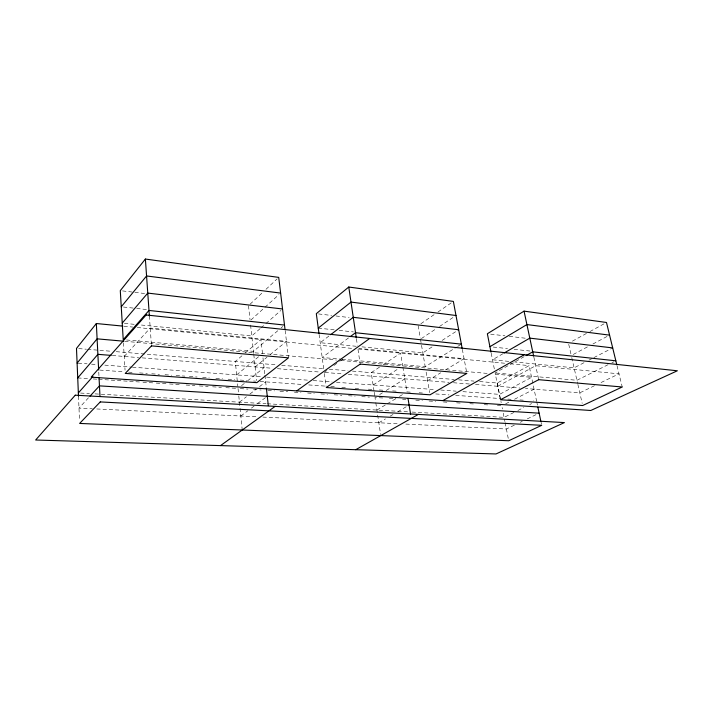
<?xml version="1.0" encoding="UTF-8"?>
<svg xmlns="http://www.w3.org/2000/svg" width="713" height="713" viewBox="0 0 713 713"><rect width="100%" height="100%" fill="white"/><g stroke="black" fill="none" stroke-linecap="round" stroke-linejoin="round"><path stroke-width="0.53" stroke-dasharray="3.56 2.67" d="M124.222 356.447L150.229 328.042L286.474 341.349L270.379 354.477M88.492 397.774L78.991 408.103L92.289 408.754M250.085 304.21L262.803 292.294M265.985 289.309L277.116 278.881M250.949 319.994L264.131 308.034M264.96 307.285L278.961 294.585M260.085 328.657L251.769 335.948L139.953 324.887M260.922 327.927L265.076 324.29M265.913 323.559L280.877 310.44M241.912 355.814L235.299 361.473L237.821 386.384M245.219 352.98L260.931 339.54L262.491 353.496M277.785 330.743L253.445 351.34L125.435 339.878M281.136 327.909L282.82 326.483M236.663 374.904L259.158 356.259M255.129 366.901L266.992 357.231M241.502 385.688L246.716 381.517M247.58 380.822L264.068 367.614M239.425 402.168L246.422 396.758M249.915 394.048L256.038 389.316M259.541 386.606L265.664 381.874M328.907 336.037L320.208 342.721L356.625 346.322M240.825 416.018L247.874 410.75M251.404 408.121L254.051 406.152M257.58 403.522L265.512 397.604M348.514 337.944L322.187 357.489L341.019 359.174M324.192 372.418L326.848 370.519M333.934 365.448L339.245 361.643M340.128 361.01L342.784 359.102M420.848 323.764L434.395 314.451M438.005 311.973L451.552 302.66M421.383 338.577L435.955 328.862M439.6 326.429L455.999 315.502M379.494 367.159L371.232 372.649L374.049 391.241M383.157 364.717L400.59 353.122L402.685 365.921M373.104 385.002L398.059 368.906M432.016 346.937L422.827 352.873L361.036 346.759M442.122 340.422L458.664 329.745M379.655 394.565L382.453 392.818M386.179 390.492L404.806 378.853M342.124 359.272L425.206 366.705L456.73 347.035M457.657 346.456L461.364 344.147M376.91 410.064L386.294 404.387M387.23 403.825L395.679 398.719M399.432 396.446L403.184 394.173M427.613 380.68L440.705 372.792M445.384 369.976L464.092 358.701L358.951 348.434M378.835 422.764L385.457 418.896M390.18 416.134L393.023 414.485M397.747 411.722L407.203 406.196M503.03 353.666L492.505 359.762L509.046 361.402M500.214 398.71L495.116 372.961L524.055 356.714M572.396 341.153L588.956 332.089M589.927 331.554L604.535 323.55M479.599 381.562L497.291 383.015L529.099 365.617L536.595 401.116L533.271 400.884M497.754 386.286L535.695 365.698L619.018 373.835L599.401 383.336M573.252 354.459L587.975 346.625M592.886 344.014L609.57 335.137M583.992 362.721L574.09 367.837L514.554 361.946M588.938 360.172L592.895 358.131M593.884 357.614L611.701 348.416M505.713 403.799L509.626 401.784M514.519 399.262L534.082 389.182M608.055 364.7L576.933 380.279L495.116 372.961M611.95 362.757L613.893 361.785M513.939 412.435L504.091 417.363L410.082 411.962M517.879 410.474L523.788 407.515M529.706 404.565L531.675 403.576M594.499 385.715L579.794 392.836L525.463 388.496M514.331 425.162L506.39 429.003L404.342 424.012M520.285 422.283L522.273 421.321M527.237 418.923L536.167 414.601M96.727 408.968L258.489 416.882M262.901 417.096L398.799 423.745M80.578 393.059L89.464 393.567M95.016 393.879L266.029 403.701M267.143 403.763L408.977 411.9M77.726 377.926L88.777 378.648M93.207 378.942L97.628 379.227M98.733 379.307L128.581 381.268M129.686 381.339L141.851 382.141M142.957 382.213L155.113 383.015M156.218 383.086L168.384 383.888M169.489 383.959L181.646 384.762M186.075 385.047L194.916 385.635M199.337 385.92L208.178 386.499M212.608 386.794L221.449 387.373M225.869 387.667L235.825 388.318M240.245 388.612L247.972 389.12M253.498 389.485L261.225 389.993M267.856 390.43L274.487 390.867M280.004 391.223L287.74 391.74M294.362 392.168L300.993 392.605M307.624 393.041L314.246 393.478M320.877 393.915L327.499 394.351M334.13 394.788L341.866 395.296M348.488 395.733L355.119 396.17M361.741 396.606L369.477 397.114M382.721 397.988L375.002 397.48L375.635 401.669M389.334 398.415L395.947 398.852M402.569 399.289L405.875 399.503M415.795 400.162L422.417 400.59M429.03 401.027L435.643 401.464M443.361 401.972L447.773 402.266M456.596 402.845L462.104 403.201M469.822 403.71L475.339 404.075M484.163 404.654L488.574 404.948M497.389 405.528L501.8 405.813L502.424 408.968M99.775 370.083L124.107 371.812M128.527 372.133L134.053 372.525M139.588 372.917L147.324 373.46M151.753 373.781L159.489 374.325M165.024 374.717L171.655 375.19M176.084 375.51L184.925 376.134M189.355 376.446L197.091 376.999M202.626 377.391L209.257 377.863M215.896 378.336L222.536 378.808M228.062 379.2L234.693 379.673M240.228 380.065L246.858 380.537M253.498 381.009L255.709 381.161M260.138 381.482L303.194 384.539M308.711 384.931L325.262 386.107M330.787 386.499L335.199 386.811M341.821 387.284L347.338 387.676M355.065 388.22L360.582 388.612M368.309 389.164L372.721 389.476M379.343 389.949L384.868 390.341M392.596 390.884L398.112 391.277M410.269 392.141L406.936 391.909L402.863 366.999M419.128 392.774L422.452 393.006M435.75 393.95L449.047 394.895M455.696 395.367L500.027 398.522M507.781 399.075L511.114 399.307M519.973 399.94L523.297 400.171M78.207 363.167L87.075 363.826M91.505 364.147L97.048 364.557M104.802 365.136L131.397 367.106M132.502 367.186L262.17 376.794M266.609 377.115L308.765 380.243M313.203 380.573L332.062 381.963M336.5 382.293L435.215 389.601M440.759 390.02L456.284 391.17M462.942 391.66L499.537 394.369L531.577 377.346L493.022 373.933M112.289 355.484L138.643 357.596M142.199 357.873L271.822 368.229M277.366 368.674L319.477 372.034M325.012 372.48L342.891 373.915M348.292 374.334L449.003 382.382M453.415 382.738L469.992 384.057M475.518 384.503L519.92 388.059M78.688 348.586L86.416 349.227M87.512 349.317L111.781 351.313M116.192 351.669L276.189 364.833M281.715 365.288L324.816 368.835M329.237 369.2L348.024 370.742M352.445 371.108L454.163 379.468M458.593 379.833L474.074 381.107M124.677 341.286L336.456 360.056M340.867 360.448L487.514 373.443M123.964 326.215L132.796 327.071M137.217 327.508L352.926 348.479M358.47 349.022L505.838 363.354M510.267 363.782L529.099 365.617M124.445 323.354L134.409 324.335M123.456 307.027L135.577 308.337M136.673 308.462L146.593 309.531M318.248 328.114L334.736 329.896M339.13 330.377L353.425 331.919M493.218 347.053L507.513 348.604M514.109 349.317L530.606 351.099M122.502 290.904L145.71 293.631M318.506 313.925L331.643 315.467M336.019 315.984L349.156 317.526M490.651 334.147L504.902 335.823M509.287 336.331L525.739 338.265M617.057 365.814L622.226 386.99M568.733 344.308L571.051 354.486M571.755 357.561L577.646 383.416M577.886 384.467L582.2 403.406M533.877 357.168L538.689 379.69M536.809 402.123L537.442 405.136M541.069 422.274L541.497 424.306M497.291 383.015L501.186 402.693M503.262 413.166L504.929 421.597M505.134 422.657L508.503 439.68M491.212 353.229L494.51 369.913M462.336 349.343L466.454 371.313M418.139 325.627L420.296 338.14M420.474 339.183L425.206 366.705M426.133 372.079L429.672 392.631M374.209 392.284L374.842 396.437M375.796 402.72L380.617 434.52M356.455 338.969L357.382 345.208M357.997 349.379L360.02 363.051M319.085 334.37L323.764 369.218M324.335 373.496L326.073 386.446M285.155 330.493L288.471 357.837M262.972 357.837L264.808 374.191M264.924 375.288L266.243 387.016M248.489 305.699L250.005 319.665M250.593 325.083L253.668 353.407M253.783 354.45L256.609 380.555M238.035 388.469L238.677 394.788M238.784 395.849L242.242 430.001M149.373 315.948L151.477 345.876M123.411 342.828L125.051 370.234M98.768 372.124L98.982 376.348M78.492 396.178L79.499 420.162"/><path stroke-width="1.07" d="M285.022 329.406L278.712 277.393L145.381 259.051L120.292 290.646L123.224 339.682L148.99 310.449L284.496 325.066M122.859 326.108L96.344 323.533L76.487 348.407L78.492 396.178M121.255 306.786L146.566 275.958L280.61 293.088M77.102 363.086L97.111 338.844L123.572 341.188M122.235 323.132L147.769 293.088L282.544 308.979M77.726 377.926L97.886 354.334L111.175 355.395M78.359 392.925L92.859 376.553M89.954 396.187L99.455 385.867L539.144 413.166M462.14 348.3L453.361 301.412L348.773 287.027L316.314 313.667L318.952 333.327M318.248 328.114L351.001 302.08L455.999 315.502M330.645 334.7L353.256 317.321L458.664 329.745M350.27 336.634L355.537 332.73L461.364 344.147M220.513 445.607L275.147 406.374M296.742 390.867L369.717 338.461M616.816 364.815L606.487 322.481L524.046 311.135L487.362 333.755L490.999 352.142M489.92 346.696L526.916 324.567L609.57 335.137M503.984 353.104L529.812 338.131L612.69 347.908M355.725 449.707L418.379 414.405M442.853 400.617L524.322 354.709M525.989 355.635L532.736 351.848L615.836 360.805M524.046 311.135L533.645 356.108M537.869 407.141L540.855 421.267M408.023 398.496L410.608 414.306M348.773 287.027L356.304 337.926M266.359 388.05L268.32 405.652M145.381 259.051L149.373 315.948M96.344 323.533L98.661 370.011M99.036 377.409L99.989 396.571M75.266 395.18L35.65 440.01L496.016 453.949L564.402 422.586L75.266 395.18M146.129 314.977L91.184 377.159L590.792 410.483L677.35 370.778L146.129 314.977M151.477 345.876L125.238 373.425L256.84 382.658L288.471 357.837L151.477 345.876M100.257 401.918L79.633 423.442L508.717 440.75L541.711 425.313L100.257 401.918M360.181 364.102L326.215 387.524L430.046 394.806L466.846 373.416L360.181 364.102M538.689 379.69L500.419 399.743L582.681 405.519L622.226 386.99L538.689 379.69"/></g></svg>
